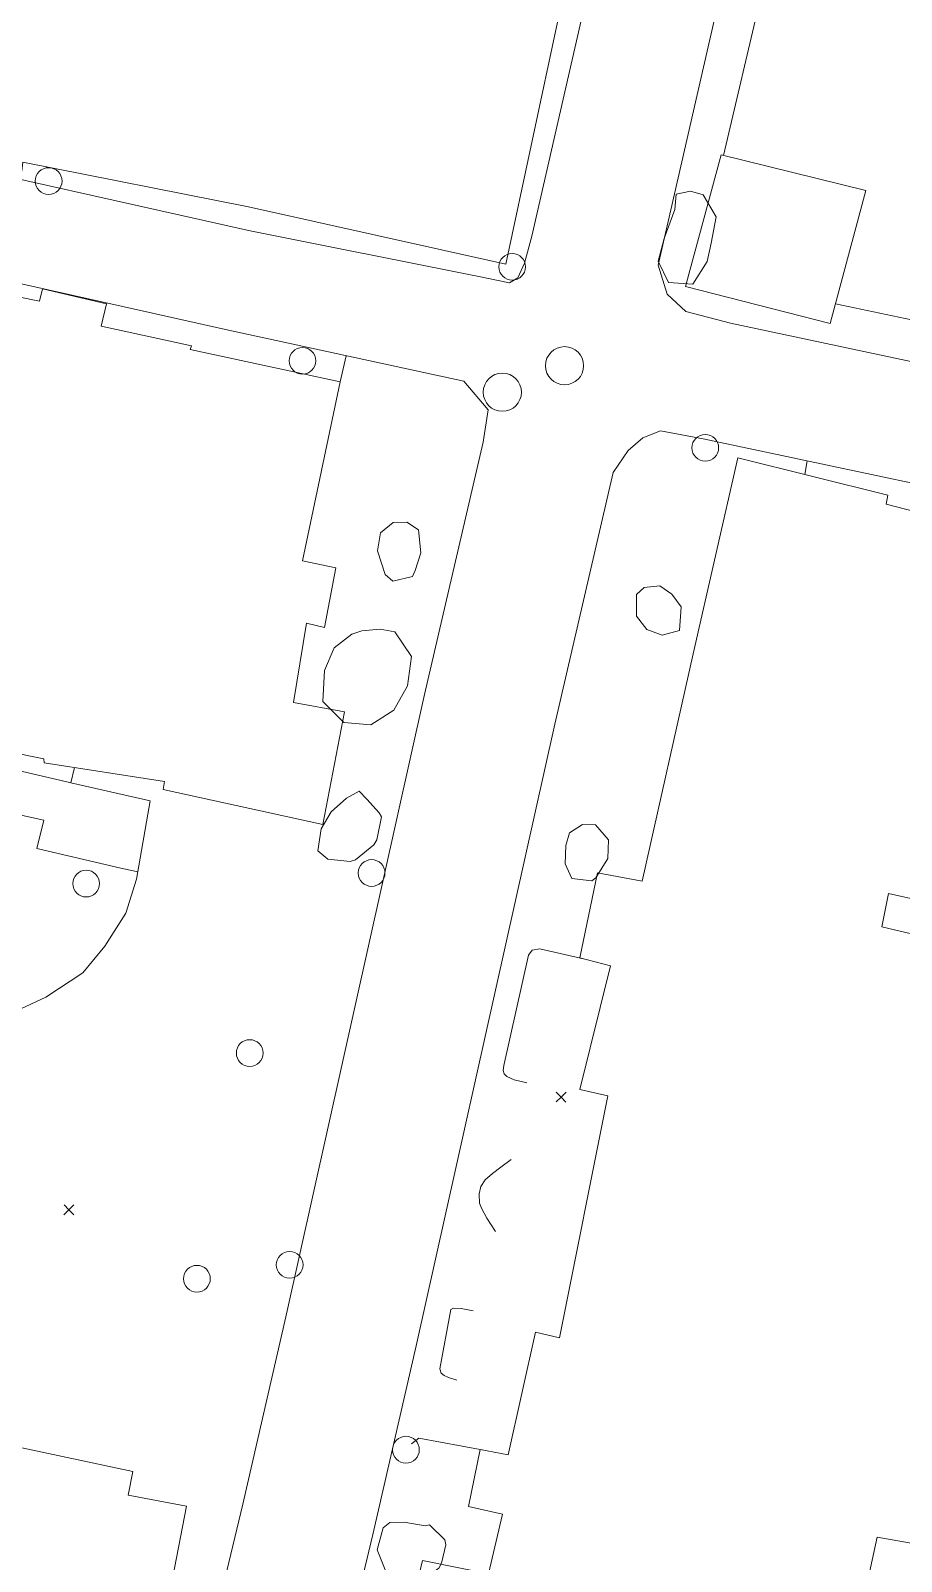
# Model space of a CAD drawing. Header units: metres. Extents: x 4652992 to 4879070, y 2074171 to 2309877.
# Drawn here: x 4653869.7 to 4653919.9, y 2307263.4 to 2307351.6 of the extents above; entities that cross this region are included whole.
import ezdxf

# ---------------------------------------------------------------- set-up
doc = ezdxf.new("R2010")
doc.units = ezdxf.units.M
doc.header["$MEASUREMENT"] = 0
doc.linetypes.add('DGN Style 2', pattern=[66.27138, 39.762828, -26.508552])
for name, color, linetype, lineweight in [('Level 18', 5, 'Continuous', 0), ('Level 30', 5, 'Continuous', 0), ('Level 35', 4, 'Continuous', 0), ('Level 37', 3, 'Continuous', 0), ('Level 40', 1, 'Continuous', 0), ('Level 45', 9, 'Continuous', 0), ('Level 54', 30, 'DGN Style 2', 0), ('Level 61', 4, 'Continuous', 0), ('Level 62', 4, 'Continuous', 0), ('Level 63', 3, 'Continuous', 0)]:
    doc.layers.add(name, color=color, linetype=linetype, lineweight=lineweight)

# ---------------------------------------------------------------- blocks, each defined once
blk = doc.blocks.new('COTA_9')
at = {"layer": 'Level 63', "ltscale": 0.2}
for p, q in [((-0.00013, 0.00011, 0.000195), (-1.419652, -1.408347, 0.000195)), ((-1.408587, 1.419632, 0.000195), (-0.00013, 0.00011, 0.000195)), ((1.419392, 1.408567, 0.000195), (-0.00013, 0.00011, 0.000195)), ((-0.00013, 0.00011, 0.000195), (1.408327, -1.419412, 0.000195))]:
    blk.add_line(p, q, dxfattribs=at)
blk = doc.blocks.new('POSTE_1')
at = {"layer": 'Level 61'}
blk.add_circle((-4.7e-05, -1.9e-05, -2.4e-05), 0.770001, dxfattribs=at)
blk = doc.blocks.new('AL_1')
at = {"layer": 'Level 45'}
blk.add_circle((2.1e-05, 1.3e-05, 3e-05), 1.100002, dxfattribs=at)
blk = doc.blocks.new('COTA_14')
at = {"layer": 'Level 63', "ltscale": 0.2}
for p, q in [((-1.408667, 1.419462, -0.000225), (-0.00021, -6e-05, -0.000225)), ((1.419312, 1.408397, -0.000225), (-0.00021, -6e-05, -0.000225)), ((-0.00021, -6e-05, -0.000225), (-1.419732, -1.408517, -0.000225)), ((-0.00021, -6e-05, -0.000225), (1.408247, -1.419582, -0.000225))]:
    blk.add_line(p, q, dxfattribs=at)

msp = doc.modelspace()

# ---------------------------------------------------------------- linework, layer by layer
at = {"layer": 'Level 18', "color": 30, "extrusion": (-0.0147237341073749, 0.0586397521897525, 0.9981706222470483), "elevation": 68171.893621, "flags": 128}
msp.add_lwpolyline([(-5075697.772319, -1102405.51906), (-5075696.985013, -1102406.75955), (-5075696.884463, -1102408.509241)], dxfattribs=at)
at = {"layer": 'Level 18', "color": 30, "extrusion": (-0.0511204117504612, 0.0077443530681841, 0.9986624697554319), "elevation": -218646.250434, "flags": 128}
msp.add_lwpolyline([(-2978374.721662, 4250175.019316), (-2978376.621729, 4250175.019316), (-2978378.031786, 4250173.390741)], dxfattribs=at)
at = {"layer": 'Level 18', "color": 30, "extrusion": (-0.3894704061771179, 0.125121739460316, 0.9125006043979674), "elevation": -1522584.032605, "flags": 128}
msp.add_lwpolyline([(-3620160.410036, 3399757.047335), (-3620196.982623, 3399753.380529), (-3620211.847037, 3399752.036033)], dxfattribs=at)
at = {"layer": 'Level 18', "color": 30, "extrusion": (-0.385537375724105, 0.1243536746397305, 0.9142740811831899), "elevation": -1506052.889535, "flags": 128}
msp.add_lwpolyline([(-3624496.449499, 3402508.458554), (-3624532.984154, 3402504.755729), (-3624547.813092, 3402503.398027)], dxfattribs=at)
at = {"layer": 'Level 18', "color": 30}
for points in [[(4653898.594815, 2307339.723172, 1395.600656), (4653903.869005, 2307362.735617, 1394.588156), (4653907.937312, 2307381.921825, 1393.750656), (4653912.173001, 2307400.888648, 1392.750656)], [(4653905.881288, 2307338.053195, 1395.587778), (4653911.16913, 2307361.125205, 1394.575278), (4653915.241765, 2307380.331825, 1393.737778), (4653919.468683, 2307399.25937, 1392.737778)], [(4653895.547086, 2307337.390362, 1395.735112), (4653882.370193, 2307340.024315, 1395.600238), (4653861.572894, 2307344.679452, 1393.625238), (4653851.635767, 2307346.81051, 1392.631488), (4653839.916046, 2307349.510954, 1390.912738), (4653828.435864, 2307352.005492, 1389.281488), (4653814.036523, 2307355.162704, 1387.143988), (4653811.981952, 2307355.595056, 1386.570428)], [(4653894.689396, 2307331.360263, 1395.840611), (4653881.11994, 2307334.303526, 1395.649814), (4653860.319403, 2307338.959386, 1393.674814), (4653850.364348, 2307341.09429, 1392.681064), (4653838.636894, 2307343.796515, 1390.962314), (4653827.1871, 2307346.284451, 1389.331064), (4653812.806509, 2307349.437551, 1387.193564), (4653810.804877, 2307349.858764, 1386.698973)], [(4653898.594815, 2307339.723172, 1395.600656), (4653898.180323, 2307338.170263, 1395.600656), (4653897.798873, 2307337.31316, 1395.600656), (4653897.312819, 2307337.02199, 1395.600656), (4653895.547086, 2307337.390362, 1395.735112)], [(4653992.445765, 2307316.7365, 1399.093564), (4653968.678718, 2307321.863931, 1399.206064), (4653955.742812, 2307324.676123, 1398.668564), (4653938.30624, 2307328.631659, 1398.093564), (4653924.779973, 2307331.58324, 1397.393564), (4653910.05048, 2307334.711319, 1396.118564), (4653907.469277, 2307335.374561, 1395.768564)], [(4653906.023924, 2307328.504236, 1395.853065), (4653905.00003, 2307328.110697, 1395.853065), (4653904.157889, 2307327.376826, 1395.853065), (4653903.290593, 2307326.102255, 1395.962778)], [(4653990.998842, 2307310.030602, 1399.415565), (4653967.229093, 2307315.170229, 1399.090565), (4653954.257728, 2307317.99013, 1398.553065), (4653936.81855, 2307321.946256, 1397.978065), (4653923.338514, 2307324.88775, 1397.278065), (4653908.486177, 2307328.041917, 1396.003065), (4653906.023924, 2307328.504236, 1395.853065)], [(4653876.901479, 2307245.394108, 1399.392079), (4653878.490451, 2307252.279078, 1399.054579), (4653881.942283, 2307266.678099, 1398.504579), (4653884.422541, 2307277.47333, 1397.974814)], [(4653884.70371, 2307245.299561, 1399.387778), (4653885.982891, 2307250.516457, 1399.050278), (4653889.436271, 2307264.921932, 1398.500278), (4653891.926668, 2307275.798316, 1398.012778)]]:
    msp.add_polyline3d(points, dxfattribs=at)
at = {"layer": 'Level 30', "color": 1}
for points in [[(4653900.13496, 2307352.306744, 1405.530766), (4653897.106381, 2307338.107716, 1405.593266), (4653882.279126, 2307341.404436, 1405.518266), (4653882.279126, 2307341.404436, 1400.380766), (4653869.260504, 2307343.981612, 1399.687016), (4653869.212572, 2307343.468843, 1396.787016), (4653861.972708, 2307345.164793, 1396.437016), (4653862.097493, 2307345.659417, 1397.930766), (4653855.304391, 2307347.182692, 1397.930766), (4653850.27162, 2307348.196273, 1397.924516), (4653850.166933, 2307347.790971, 1394.718266), (4653841.104019, 2307349.957672, 1395.293266), (4653841.030916, 2307349.692732, 1395.293266), (4653833.316679, 2307351.2588, 1395.237016), (4653833.421366, 2307351.664102, 1391.993266)], [(4653862.645034, 2307337.51049, 1399.21271), (4653870.234393, 2307335.976142, 1397.96896), (4653870.395715, 2307336.687077, 1397.95646), (4653874.08118, 2307335.829945, 1397.95646), (4653873.787866, 2307334.537335, 1398.05021), (4653878.982095, 2307333.405446, 1398.15021), (4653878.919265, 2307333.188766, 1402.35021), (4653887.563237, 2307331.322453, 1402.48771), (4653885.389822, 2307321.024532, 1399.14396), (4653887.31394, 2307320.610009, 1398.90646), (4653886.654831, 2307317.185752, 1398.90646), (4653885.617575, 2307317.417489, 1400.10021), (4653884.863656, 2307312.849113, 1399.96896), (4653887.801547, 2307312.311242, 1399.172085)], [(4653891.059249, 2307258.171534, 1402.423677), (4653892.302142, 2307263.426392, 1402.186177), (4653896.113692, 2307262.656058, 1402.442427), (4653896.916472, 2307266.103013, 1402.404927), (4653894.942954, 2307266.544366, 1402.336177), (4653895.630198, 2307269.831508, 1402.211177), (4653897.246774, 2307269.528309, 1402.292427), (4653898.822589, 2307276.589747, 1402.254927), (4653900.206464, 2307276.261506, 1406.298677), (4653902.973228, 2307290.191627, 1404.323677), (4653901.363832, 2307290.559027, 1403.973677), (4653903.141238, 2307297.696001, 1401.254927), (4653901.361839, 2307298.143824, 1400.767427), (4653902.386699, 2307303.046882, 1400.698677), (4653904.962311, 2307302.558065, 1401.248677), (4653907.907788, 2307315.663001, 1400.861177), (4653910.473371, 2307326.941643, 1400.636177), (4653919.123859, 2307324.80105, 1400.386177), (4653919.033128, 2307324.273124, 1400.261177), (4653921.91615, 2307323.537372, 1399.554927)], [(4653887.801547, 2307312.311242, 1399.172085), (4653886.555622, 2307305.836409, 1399.434585), (4653877.350604, 2307307.850979, 1400.628335), (4653877.425399, 2307308.306209, 1400.628335), (4653870.487955, 2307309.379209, 1400.228335), (4653870.485331, 2307309.609532, 1400.228335), (4653861.425917, 2307311.427529, 1398.897085)], [(4653924.819377, 2307300.593255, 1400.911177), (4653919.1539, 2307301.853365, 1400.617427), (4653918.766913, 2307299.93495, 1400.579927), (4653924.239708, 2307298.653431, 1400.979927)], [(4653859.095831, 2307272.075016, 1403.04746), (4653875.612193, 2307268.565384, 1402.85996), (4653875.344207, 2307267.18738, 1401.35371), (4653878.693307, 2307266.555572, 1401.10371), (4653877.311768, 2307259.419444, 1401.10371)], [(4653925.764491, 2307263.493189, 1402.548677), (4653918.507999, 2307264.781353, 1402.567427), (4653916.188206, 2307254.080998, 1402.379927)]]:
    msp.add_polyline3d(points, dxfattribs=at)
msp.add_3dface([(4653917.861063, 2307342.356676, 1399.838346), (4653909.508779, 2307344.408375, 1399.425846), (4653907.454364, 2307336.820072, 1399.550846), (4653915.802409, 2307334.688776, 1399.838346)], dxfattribs=at)
at = {"layer": 'Level 35'}
msp.add_line((4653920.842346, 2307334.817193, 1400.036166), (4653916.106706, 2307335.822194, 1399.838345), dxfattribs=at)
at = {"layer": 'Level 35', "flags": 128}
for points, elevation in [([(4653897.401874, 2307286.527379), (4653896.819473, 2307286.098422), (4653896.344123, 2307285.725103), (4653895.91016, 2307285.355487), (4653895.664568, 2307284.981795), (4653895.570229, 2307284.558833), (4653895.584305, 2307284.015774), (4653895.694083, 2307283.719942), (4653896.012114, 2307283.145466), (4653896.517022, 2307282.378361)], 1399.586177), ([(4653894.281869, 2307273.812484), (4653893.804828, 2307273.979547), (4653893.546328, 2307274.094857), (4653893.373557, 2307274.230436), (4653893.290853, 2307274.466395), (4653893.931668, 2307277.88482), (4653894.086011, 2307277.96998), (4653894.527431, 2307277.946587), (4653895.217362, 2307277.823772)], 1399.648677)]:
    msp.add_lwpolyline(points, dxfattribs=dict(at, elevation=elevation))
at = {"layer": 'Level 35', "extrusion": (-0.0107791303682053, 0.0138307915887554, 0.9998462479564214), "elevation": -16853.548978, "flags": 128}
msp.add_lwpolyline([(4653640.509433, 2307723.623524), (4653636.765851, 2307724.320819), (4653636.33986, 2307723.988769)], dxfattribs=at)
at = {"layer": 'Level 35'}
msp.add_polyline3d([(4653901.652999, 2307298.070548, 1399.661177), (4653899.05594, 2307298.671354, 1399.617427), (4653898.63064, 2307298.583048, 1399.611177), (4653898.40506, 2307298.299075, 1399.611177), (4653896.989974, 2307291.954639, 1399.586177), (4653896.952767, 2307291.666589, 1399.579927), (4653897.015485, 2307291.462848, 1399.579927), (4653897.159568, 2307291.320821, 1399.579927), (4653897.589047, 2307291.124781, 1399.579927), (4653898.308231, 2307290.954668, 1399.579927)], dxfattribs=at)
at = {"layer": 'Level 37'}
msp.add_line((4653909.645771, 2307344.374724, 1398.144596), (4653912.840893, 2307357.973612, 1397.407096), dxfattribs=at)
at = {"layer": 'Level 40', "color": 3}
for points in [[(4653906.852264, 2307341.25254, 1397.538346), (4653906.235154, 2307339.578634, 1397.538346), (4653905.889468, 2307338.271969, 1397.650846), (4653906.470939, 2307337.056474, 1397.869596), (4653907.882394, 2307336.95247, 1398.232096), (4653908.713803, 2307338.252319, 1398.232096), (4653908.938064, 2307339.318079, 1398.213346), (4653909.223744, 2307340.841081, 1398.182096), (4653908.477983, 2307342.10883, 1398.132096), (4653907.737965, 2307342.310446, 1398.019596), (4653906.915099, 2307342.140749, 1397.900846), (4653906.852264, 2307341.25254, 1397.538346)], [(4653892.073438, 2307322.811296, 1398.15646), (4653892.206727, 2307321.469595, 1398.18146), (4653891.871363, 2307320.454778, 1398.18771), (4653891.729558, 2307320.123601, 1398.18771), (4653890.598492, 2307319.850648, 1398.13771), (4653890.157051, 2307320.238637, 1398.13146), (4653889.70354, 2307321.601995, 1398.11896), (4653889.878794, 2307322.627641, 1398.11896), (4653890.608397, 2307323.225104, 1398.11896), (4653891.39757, 2307323.241186, 1398.11896), (4653892.073438, 2307322.811296, 1398.15646)], [(4653906.667863, 2307319.10302, 1398.098777), (4653907.207536, 2307318.368609, 1398.155027), (4653907.106017, 2307317.003479, 1398.198777), (4653906.113598, 2307316.738967, 1398.092527), (4653905.226904, 2307317.069856, 1398.017527), (4653904.625834, 2307317.832261, 1397.980027), (4653904.644521, 2307319.068611, 1397.942527), (4653905.074361, 2307319.479537, 1397.955027), (4653905.975377, 2307319.576834, 1397.980027), (4653906.667863, 2307319.10302, 1398.098777)], [(4653890.701892, 2307316.922163, 1398.84396), (4653891.658593, 2307315.507408, 1398.97521), (4653891.429901, 2307313.819034, 1398.99396), (4653890.656755, 2307312.421431, 1399.00021), (4653889.316494, 2307311.576592, 1399.00021), (4653887.775455, 2307311.711205, 1399.00021), (4653886.55553, 2307312.91803, 1398.95021), (4653886.6442, 2307314.707036, 1398.75646), (4653887.20568, 2307316.006089, 1398.70646), (4653888.237099, 2307316.802359, 1398.70646), (4653888.807679, 2307316.991672, 1398.73771), (4653889.869971, 2307317.078272, 1398.75646), (4653890.701892, 2307316.922163, 1398.84396)], [(4653889.100303, 2307307.283736, 1399.51271), (4653889.806402, 2307306.509468, 1399.65021), (4653889.930422, 2307306.277707, 1399.65021), (4653889.660859, 2307304.951394, 1399.65021), (4653889.499261, 2307304.652213, 1399.62521), (4653888.441953, 2307303.795578, 1399.55021), (4653888.134887, 2307303.692742, 1399.53146), (4653886.838555, 2307303.823827, 1399.46271), (4653886.273572, 2307304.321805, 1399.44396), (4653886.461697, 2307305.586402, 1399.42521), (4653887.043643, 2307306.555441, 1399.41271), (4653887.910999, 2307307.349027, 1399.40021), (4653888.650948, 2307307.754373, 1399.42521), (4653889.100303, 2307307.283736, 1399.51271)], [(4653903.023954, 2307304.947739, 1399.298777), (4653902.975146, 2307303.880252, 1399.298777), (4653902.292707, 2307302.760266, 1399.230027), (4653902.06433, 2307302.584971, 1399.205027), (4653900.902736, 2307302.711256, 1399.136277), (4653900.523367, 2307303.556275, 1399.092527), (4653900.569318, 2307304.61095, 1399.080027), (4653900.776444, 2307305.357759, 1399.080027), (4653901.530059, 2307305.826987, 1399.105027), (4653902.2707, 2307305.813721, 1399.130027), (4653903.023954, 2307304.947739, 1399.298777)], [(4653892.707475, 2307265.488709, 1401.092527), (4653893.597357, 2307264.62912, 1401.248777), (4653893.63996, 2307264.335198, 1401.261277), (4653893.405173, 2307263.282544, 1401.223777), (4653893.243701, 2307262.982911, 1401.223777), (4653892.071486, 2307262.152362, 1400.948777), (4653890.825776, 2307262.325867, 1400.667527), (4653890.266563, 2307262.607032, 1400.536277), (4653889.683921, 2307264.056094, 1400.386277), (4653890.034454, 2307265.324605, 1400.348777), (4653890.412843, 2307265.626906, 1400.398777), (4653891.241985, 2307265.646708, 1400.511277), (4653892.450559, 2307265.42794, 1400.598777), (4653892.707475, 2307265.488709, 1401.092527)]]:
    msp.add_polyline3d(points, dxfattribs=at)
at = {"layer": 'Level 54', "linetype": 'Continuous'}
for points in [[(4653854.362785, 2307312.213787, 1393.235499), (4653856.85523, 2307311.651176, 1394.772999), (4653863.002593, 2307310.264463, 1394.747999), (4653864.372773, 2307310.021556, 1396.010499), (4653870.972417, 2307308.473654, 1395.997999), (4653872.042117, 2307308.221993, 1396.934985)], [(4653875.889273, 2307303.104474, 1397.518502), (4653874.907179, 2307303.323288, 1396.999752), (4653870.072682, 2307304.453564, 1396.643502), (4653870.478143, 2307306.077877, 1396.143502), (4653863.790971, 2307307.538125, 1395.849752), (4653862.178878, 2307307.851813, 1394.806002), (4653856.054621, 2307309.341421, 1394.587252), (4653853.869841, 2307309.957545, 1393.089041)]]:
    msp.add_polyline3d(points, dxfattribs=at)
at = {"layer": 'Level 62'}
for p, q in [((4653887.563238, 2307331.322453, 1395.735495), (4653887.899642, 2307332.832985, 1395.745142)), ((4653914.47909, 2307326.769212, 1396.517527), (4653914.327786, 2307325.987855, 1396.517527))]:
    msp.add_line(p, q, dxfattribs=at)
msp.add_polyline3d([(4653872.250742, 2307309.106562, 1396.928335), (4653872.03879, 2307308.222741, 1396.934585), (4653876.611249, 2307307.195424, 1397.484585), (4653875.813004, 2307302.672309, 1397.522085), (4653875.21112, 2307300.716027, 1397.290835), (4653873.984277, 2307298.813293, 1397.397085), (4653872.719358, 2307297.285061, 1397.397085), (4653870.600021, 2307295.877736, 1397.397085), (4653867.995706, 2307294.666361, 1397.428335)], dxfattribs=at)

# ---------------------------------------------------------------- block references
at = {"layer": 'Level 45'}
for p in [(4653900.48835, 2307332.2559, 1395.86045), (4653896.90235, 2307330.73135, 1395.86045)]:
    msp.add_blockref('AL_1', p, dxfattribs=at)
at = {"layer": 'Level 61'}
for p in [(4653870.75325, 2307342.89255, 1394.48175), (4653897.47175, 2307337.95445, 1395.60065), (4653885.38275, 2307332.54015, 1395.83715), (4653908.60015, 2307327.52765, 1396.34875), (4653889.3668, 2307303.03645, 1397.29965), (4653872.91705, 2307302.42395, 1397.07995), (4653882.34225, 2307292.66425, 1397.50495), (4653884.64425, 2307280.4659, 1398.09965), (4653879.29935, 2307279.66565, 1397.45495), (4653891.34695, 2307269.81605, 1398.76125)]:
    msp.add_blockref('POSTE_1', p, dxfattribs=at)
at = {"layer": 'Level 63', "ltscale": 0.2, "xscale": 0.2, "yscale": 0.2, "zscale": 0.2}
for name, p in [('COTA_14', (4653900.28815, 2307290.12825, 1398.59255)), ('COTA_9', (4653871.92075, 2307283.63625, 1397.07295))]:
    msp.add_blockref(name, p, dxfattribs=at)

doc.saveas('drawing.dxf')
